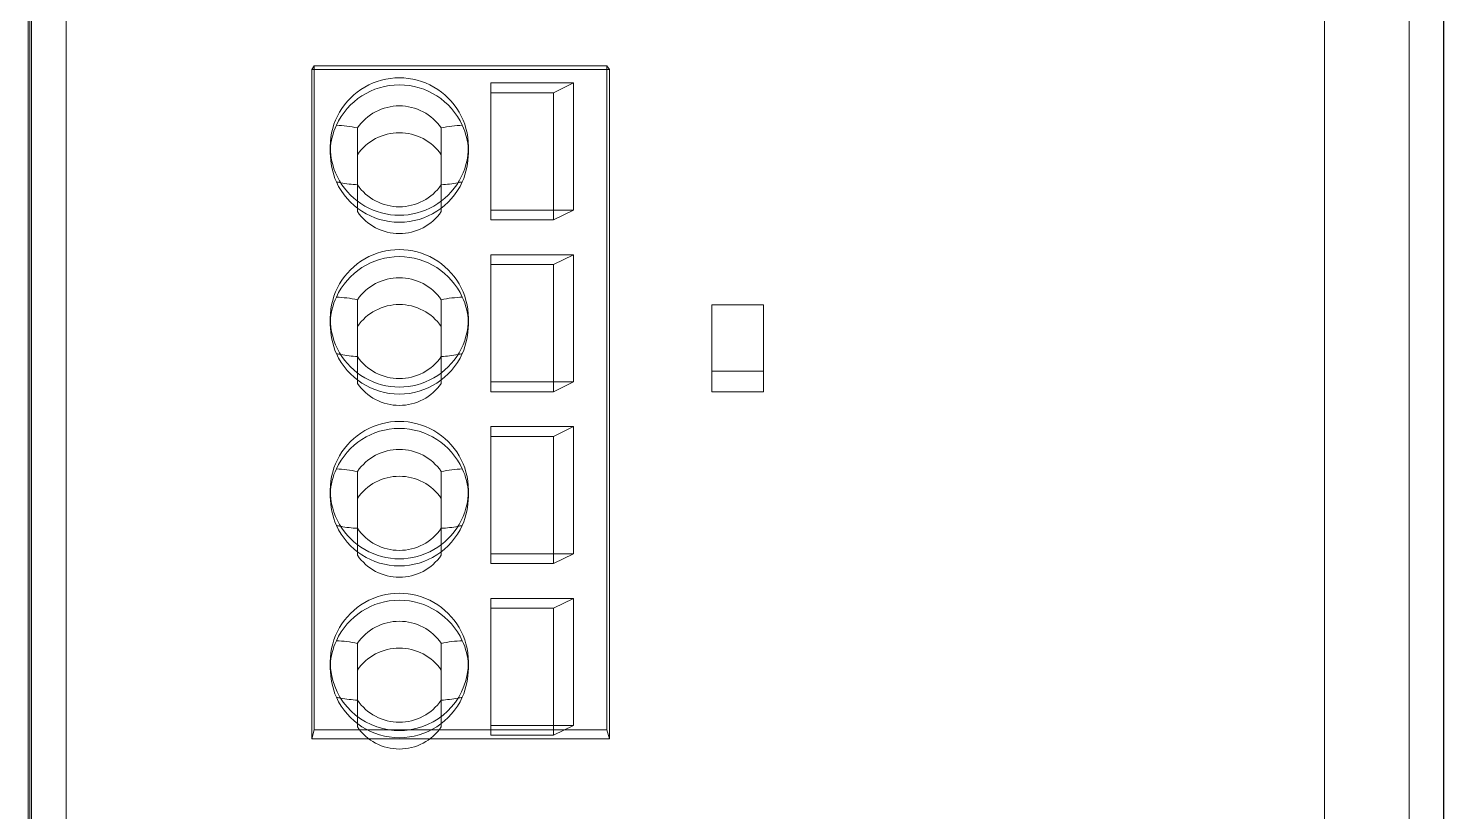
# Model space of a CAD drawing. Header units: millimetres. Extents: x 1359 to 3577, y 1336 to 3557.
# Drawn here: x 2282 to 2323, y 3200.58 to 3223.29 of the extents above; entities that cross this region are included whole.
import ezdxf

# ---------------------------------------------------------------- set-up
doc = ezdxf.new("R2010")
doc.units = ezdxf.units.MM
doc.layers.add('000-SI-Oprema', color=30, linetype='Continuous', lineweight=0)

msp = doc.modelspace()

# ---------------------------------------------------------------- linework, layer by layer
at = {"layer": '000-SI-Oprema', "color": 0, "linetype": 'ByBlock', "lineweight": 0}
for p, q in [((2282.003, 3267.249), (2282.003, 3137.249)), ((2282.003, 3155.798), (2282.003, 3267.249)), ((2282.051, 3267.149), (2282.051, 3137.149)), ((2282.051, 3155.699), (2282.051, 3267.149)), ((2282.099, 3267.049), (2282.099, 3154.109)), ((2319.549, 3267.049), (2319.549, 3154.109)), ((2322.999, 3267.049), (2322.999, 3154.107)), ((2323.003, 3137.249), (2323.003, 3267.249)), ((2323.003, 3155.798), (2323.003, 3267.249)), ((2283.099, 3266.547), (2283.099, 3155.264)), ((2321.999, 3155.264), (2321.999, 3266.574)), ((2290.212, 3222.094), (2290.288, 3222.204)), ((2290.288, 3202.952), (2290.288, 3222.204)), ((2290.288, 3222.204), (2298.761, 3222.204)), ((2298.761, 3222.204), (2298.761, 3202.952)), ((2298.836, 3222.094), (2298.761, 3222.204)), ((2290.212, 3222.094), (2290.213, 3202.695)), ((2290.288, 3222.094), (2290.212, 3222.094)), ((2298.761, 3222.094), (2290.288, 3222.094)), ((2298.836, 3222.094), (2298.761, 3222.094)), ((2298.835, 3202.695), (2298.836, 3222.094)), ((2295.401, 3221.708), (2295.401, 3218.022)), ((2297.792, 3221.708), (2295.401, 3221.708)), ((2297.216, 3221.423), (2295.401, 3221.423)), ((2297.792, 3221.708), (2297.216, 3221.423)), ((2297.216, 3221.423), (2297.216, 3218.022)), ((2297.792, 3221.708), (2297.792, 3218.022)), ((2291.537, 3218.757), (2291.537, 3220.404)), ((2293.966, 3220.404), (2293.966, 3218.757)), ((2290.751, 3219.684), (2290.751, 3219.865)), ((2294.751, 3219.684), (2294.751, 3219.865)), ((2291.537, 3218.757), (2291.537, 3217.98)), ((2293.966, 3218.757), (2293.966, 3217.98)), ((2282.003, 3217.849), (2282.003, 3217.849)), ((2282.051, 3217.749), (2282.051, 3217.749)), ((2295.401, 3217.738), (2295.401, 3218.022)), ((2297.792, 3218.022), (2295.401, 3218.022)), ((2297.216, 3217.738), (2295.401, 3217.738)), ((2297.216, 3217.738), (2297.792, 3218.022)), ((2297.216, 3218.022), (2297.216, 3217.738)), ((2323.003, 3217.849), (2323.003, 3217.849)), ((2297.792, 3216.727), (2295.401, 3216.727)), ((2295.401, 3216.727), (2295.401, 3213.041)), ((2297.792, 3216.727), (2297.216, 3216.442)), ((2297.792, 3216.727), (2297.792, 3213.041)), ((2297.216, 3216.442), (2295.401, 3216.442)), ((2297.216, 3216.442), (2297.216, 3213.041)), ((2282.003, 3215.849), (2282.003, 3215.849)), ((2282.051, 3215.749), (2282.051, 3215.749)), ((2323.003, 3215.849), (2323.003, 3215.849)), ((2291.537, 3213.776), (2291.537, 3215.423)), ((2293.966, 3215.423), (2293.966, 3213.776)), ((2301.801, 3215.279), (2303.301, 3215.279)), ((2301.801, 3215.279), (2301.801, 3212.749)), ((2303.301, 3215.279), (2303.301, 3212.749)), ((2290.751, 3214.703), (2290.751, 3214.884)), ((2294.751, 3214.703), (2294.751, 3214.884)), ((2291.537, 3213.776), (2291.537, 3212.999)), ((2293.966, 3213.776), (2293.966, 3212.999)), ((2301.801, 3213.349), (2303.301, 3213.349)), ((2295.401, 3212.757), (2295.401, 3213.041)), ((2297.792, 3213.041), (2295.401, 3213.041)), ((2297.216, 3213.041), (2297.216, 3212.757)), ((2297.216, 3212.757), (2297.792, 3213.041)), ((2297.216, 3212.757), (2295.401, 3212.757)), ((2303.301, 3212.749), (2301.801, 3212.749)), ((2301.801, 3212.749), (2301.801, 3212.749)), ((2303.301, 3212.749), (2303.301, 3212.749)), ((2295.401, 3211.746), (2295.401, 3208.06)), ((2297.792, 3211.746), (2295.401, 3211.746)), ((2297.792, 3211.746), (2297.216, 3211.461)), ((2297.792, 3211.746), (2297.792, 3208.06)), ((2297.216, 3211.461), (2295.401, 3211.461)), ((2297.216, 3211.461), (2297.216, 3208.06)), ((2291.537, 3208.795), (2291.537, 3210.442)), ((2293.966, 3210.442), (2293.966, 3208.795)), ((2290.751, 3209.722), (2290.751, 3209.903)), ((2294.751, 3209.722), (2294.751, 3209.903)), ((2291.537, 3208.795), (2291.537, 3208.018)), ((2293.966, 3208.795), (2293.966, 3208.018)), ((2295.401, 3207.776), (2295.401, 3208.06)), ((2297.792, 3208.06), (2295.401, 3208.06)), ((2297.216, 3208.06), (2297.216, 3207.776)), ((2297.216, 3207.776), (2297.792, 3208.06)), ((2297.216, 3207.776), (2295.401, 3207.776)), ((2295.401, 3206.765), (2295.401, 3203.079)), ((2297.792, 3206.765), (2295.401, 3206.765)), ((2297.792, 3206.765), (2297.216, 3206.481)), ((2297.792, 3206.765), (2297.792, 3203.079)), ((2297.216, 3206.481), (2295.401, 3206.481)), ((2297.216, 3206.481), (2297.216, 3203.079)), ((2291.537, 3203.814), (2291.537, 3205.461)), ((2293.966, 3205.461), (2293.966, 3203.814)), ((2290.751, 3204.741), (2290.751, 3204.922)), ((2294.751, 3204.741), (2294.751, 3204.922)), ((2291.537, 3203.814), (2291.537, 3203.037)), ((2293.966, 3203.814), (2293.966, 3203.037)), ((2290.288, 3202.952), (2290.213, 3202.695)), ((2298.761, 3202.952), (2290.288, 3202.952)), ((2297.792, 3203.079), (2295.401, 3203.079)), ((2295.401, 3202.795), (2295.401, 3203.079)), ((2297.216, 3203.079), (2297.216, 3202.795)), ((2297.216, 3202.795), (2297.792, 3203.079)), ((2298.761, 3202.952), (2298.835, 3202.695)), ((2290.213, 3202.695), (2298.835, 3202.695)), ((2297.216, 3202.795), (2295.401, 3202.795))]:
    msp.add_line(p, q, dxfattribs=at)
for centre, major_axis, ratio, start_param, end_param in [((2292.751, 3219.865), (2, 0), 0.996195, 0, 3.141593), ((2292.751, 3219.661), (2, 0), 0.996195, 0.424146, 2.717447), ((2292.751, 3219.58), (1.469, 0), 0.996195, 0.597532, 2.54406), ((2292.751, 3219.42), (1.48, -1.535), 0.876352, -2.827734, -2.449127), ((2291.252, 3219.618), (1.712, -0.293), 0.475251, 1.485258, 1.841308), ((2292.751, 3218.803), (1.469, 0), 0.996195, 0.597532, 2.54406), ((2294.251, 3219.618), (1.712, 0.293), 0.475251, 1.300284, 1.656335), ((2292.751, 3219.42), (1.48, 1.535), 0.876352, -0.692465, -0.313858), ((2292.751, 3219.865), (2, 0), 0.996195, -3.141593, 0), ((2292.751, 3219.42), (1.48, -1.535), 0.876352, -2.449127, -2.403588), ((2292.751, 3219.42), (1.48, 1.535), 0.876352, -0.738005, -0.692465), ((2292.751, 3219.42), (1.48, -1.535), 0.876352, -2.403588, -1.979442), ((2292.751, 3219.42), (1.48, 1.535), 0.876352, -1.162151, -0.738005), ((2291.252, 3219.618), (1.712, -0.293), 0.475251, -1.678796, -1.606353), ((2292.751, 3219.661), (2, 0), 0.996195, -2.717447, -0.424146), ((2291.252, 3219.618), (1.712, -0.293), 0.475251, -1.606353, -1.322746), ((2292.751, 3219.58), (1.469, 0), 0.996195, -2.54406, -0.597532), ((2294.251, 3219.618), (1.712, 0.293), 0.475251, -1.818847, -1.53524), ((2294.251, 3219.618), (1.712, 0.293), 0.475251, -1.53524, -1.462797), ((2292.751, 3218.803), (1.469, 0), 0.996195, -2.54406, -0.597532), ((2292.751, 3214.884), (2, 0), 0.996195, 0, 3.141593), ((2292.751, 3214.68), (2, 0), 0.996195, 0.424146, 2.717447), ((2292.751, 3214.599), (1.469, 0), 0.996195, 0.597532, 2.54406), ((2292.751, 3214.439), (1.48, -1.535), 0.876352, -2.827734, -2.449127), ((2291.252, 3214.637), (1.712, -0.293), 0.475251, 1.485258, 1.841308), ((2292.751, 3213.822), (1.469, 0), 0.996195, 0.597532, 2.54406), ((2294.251, 3214.637), (1.712, 0.293), 0.475251, 1.300284, 1.656335), ((2292.751, 3214.439), (1.48, 1.535), 0.876352, -0.692465, -0.313858), ((2292.751, 3214.884), (2, 0), 0.996195, -3.141593, 0), ((2292.751, 3214.439), (1.48, -1.535), 0.876352, -2.449127, -2.403588), ((2292.751, 3214.439), (1.48, -1.535), 0.876352, -2.403588, -1.979442), ((2292.751, 3214.439), (1.48, 1.535), 0.876352, -1.162151, -0.738005), ((2292.751, 3214.439), (1.48, 1.535), 0.876352, -0.738005, -0.692465), ((2291.252, 3214.637), (1.712, -0.293), 0.475251, -1.678796, -1.606353), ((2292.751, 3214.68), (2, 0), 0.996195, -2.717447, -0.424146), ((2291.252, 3214.637), (1.712, -0.293), 0.475251, -1.606353, -1.322746), ((2292.751, 3214.599), (1.469, 0), 0.996195, -2.54406, -0.597532), ((2294.251, 3214.637), (1.712, 0.293), 0.475251, -1.818847, -1.53524), ((2294.251, 3214.637), (1.712, 0.293), 0.475251, -1.53524, -1.462797), ((2292.751, 3213.822), (1.469, 0), 0.996195, -2.54406, -0.597532), ((2292.751, 3209.903), (2, 0), 0.996195, 0, 3.141593), ((2292.751, 3209.699), (2, 0), 0.996195, 0.424146, 2.717447), ((2292.751, 3209.619), (1.469, 0), 0.996195, 0.597532, 2.54406), ((2292.751, 3209.458), (1.48, -1.535), 0.876352, -2.827734, -2.449127), ((2291.252, 3209.656), (1.712, -0.293), 0.475251, 1.485258, 1.841308), ((2292.751, 3208.841), (1.469, 0), 0.996195, 0.597532, 2.54406), ((2294.251, 3209.656), (1.712, 0.293), 0.475251, 1.300284, 1.656335), ((2292.751, 3209.458), (1.48, 1.535), 0.876352, -0.692465, -0.313858), ((2292.751, 3209.903), (2, 0), 0.996195, -3.141593, 0), ((2292.751, 3209.458), (1.48, -1.535), 0.876352, -2.449127, -2.403588), ((2292.751, 3209.458), (1.48, -1.535), 0.876352, -2.403588, -1.979442), ((2292.751, 3209.458), (1.48, 1.535), 0.876352, -1.162151, -0.738005), ((2292.751, 3209.458), (1.48, 1.535), 0.876352, -0.738005, -0.692465), ((2291.252, 3209.656), (1.712, -0.293), 0.475251, -1.678796, -1.606353), ((2292.751, 3209.699), (2, 0), 0.996195, -2.717447, -0.424146), ((2291.252, 3209.656), (1.712, -0.293), 0.475251, -1.606353, -1.322746), ((2292.751, 3209.619), (1.469, 0), 0.996195, -2.54406, -0.597532), ((2294.251, 3209.656), (1.712, 0.293), 0.475251, -1.818847, -1.53524), ((2294.251, 3209.656), (1.712, 0.293), 0.475251, -1.53524, -1.462797), ((2292.751, 3208.841), (1.469, 0), 0.996195, -2.54406, -0.597532), ((2292.751, 3204.922), (2, 0), 0.996195, 0, 3.141593), ((2292.751, 3204.718), (2, 0), 0.996195, 0.424146, 2.717447), ((2292.751, 3204.638), (1.469, 0), 0.996195, 0.597532, 2.54406), ((2292.751, 3204.478), (1.48, -1.535), 0.876352, -2.827734, -2.449127), ((2291.252, 3204.675), (1.712, -0.293), 0.475251, 1.485258, 1.841308), ((2294.251, 3204.675), (1.712, 0.293), 0.475251, 1.300284, 1.656335), ((2292.751, 3204.478), (1.48, 1.535), 0.876352, -0.692465, -0.313858), ((2292.751, 3203.86), (1.469, 0), 0.996195, 0.597532, 2.54406), ((2292.751, 3204.922), (2, 0), 0.996195, -3.141593, -1.71932), ((2292.751, 3204.478), (1.48, -1.535), 0.876352, -2.449127, -2.403588), ((2292.751, 3204.478), (1.48, -1.535), 0.876352, -2.403588, -1.979442), ((2292.751, 3204.922), (2, 0), 0.996195, -1.422273, 0), ((2292.751, 3204.478), (1.48, 1.535), 0.876352, -1.162151, -0.738005), ((2292.751, 3204.478), (1.48, 1.535), 0.876352, -0.738005, -0.692465), ((2291.252, 3204.675), (1.712, -0.293), 0.475251, -1.678796, -1.606353), ((2292.751, 3204.718), (2, 0), 0.996195, -2.717447, -0.424146), ((2291.252, 3204.675), (1.712, -0.293), 0.475251, -1.606353, -1.322746), ((2292.751, 3204.638), (1.469, 0), 0.996195, -2.54406, -0.597532), ((2294.251, 3204.675), (1.712, 0.293), 0.475251, -1.818847, -1.53524), ((2294.251, 3204.675), (1.712, 0.293), 0.475251, -1.53524, -1.462797), ((2292.751, 3203.86), (1.469, 0), 0.996195, -2.54406, -0.597532), ((2292.751, 3204.922), (2, 0), 0.996195, -1.71932, -1.422273)]:
    msp.add_ellipse(centre, major_axis=major_axis, ratio=ratio, start_param=start_param, end_param=end_param, dxfattribs=at)

doc.saveas('drawing.dxf')
